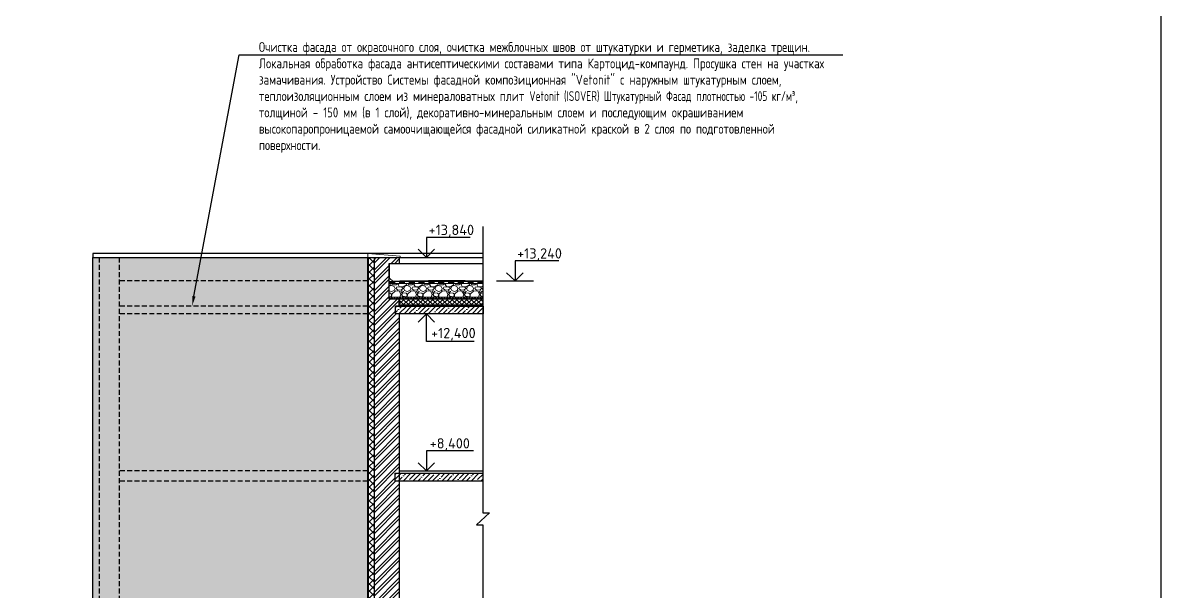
# Model space of a CAD drawing. Header units: millimetres. Extents: x -136099598 to 9192475, y 0 to 347021.
# Drawn here: x -156358 to -127219, y 293378 to 307860 of the extents above; entities that cross this region are included whole.
import ezdxf
from ezdxf import colors
from ezdxf.entities.mleader import LeaderData, LeaderLine
from ezdxf.math import Vec2, Vec3

# ---------------------------------------------------------------- set-up
doc = ezdxf.new("R2010")
doc.units = ezdxf.units.MM
doc.header["$MEASUREMENT"] = 0
doc.linetypes.add('01_base$0$DASHED2', pattern=[0.375, 0.25, -0.125])
doc.linetypes.add('ADSK_Невидимые', pattern=[5, 3, -2])
doc.layers.get('0').update_dxf_attribs({"color": 250, "lineweight": 9})
doc.layers.get('Defpoints').update_dxf_attribs({"color": 8})
for name, color, linetype, lineweight in [('24_Фасад_разрез_тонкая', 7, 'Continuous', 9), ('_0', 250, 'Continuous', 9), ('_Фасад', 7, 'Continuous', 9), ('АР.РД_Выноски', 174, 'Continuous', 9), ('СТЕНЫ кирпич ЛИДЕР', 250, 'Continuous', 15), ('Фасад_тонкие', 7, 'Continuous', 5), ('фасады', 7, 'Continuous', 9), ('Штриховка', 7, 'Continuous', 5), ('Штриховка в сечении', 7, 'Continuous', 18)]:
    doc.layers.add(name, color=color, linetype=linetype, lineweight=lineweight)
doc.layers.add('_RAMKA', color=7, linetype='Continuous')
doc.layers.add('RAL 90 10', color=7, linetype='Continuous', lineweight=0, true_color=0xf1ece1)
doc.styles.add('ICOCPEUR', font='isocpeur.ttf')
doc.styles.add('ISOCPEUR', font='isocpeur.ttf', dxfattribs={"width": 0.7})
doc.styles.add('PDF ISOCPEUR', font='isocpeur.ttf')
doc.styles.add('Архитектурный', font='isocpeur.ttf', dxfattribs={"width": 0.7})
doc.dimstyles.new('R_100', dxfattribs={"dimtxt": 270, "dimasz": 120, "dimexe": 100, "dimexo": 100, "dimgap": 80, "dimtad": 1, "dimdec": 0, "dimrnd": 5, "dimzin": 0, "dimdsep": 46, "dimtxsty": 'ISOCPEUR', "dimblk": 'ARCHTICK', "dimcen": 100, "dimdle": 100, "dimclrd": 256, "dimclre": 256, "dimclrt": 256, "dimadec": 0, "dimazin": 0, "dimtfac": 2, "dimtdec": 0, "dimtofl": 0, "dimtmove": 1, "dimatfit": 3, "dimfxl": 1, "dimtvp": 3, "dimtfill": 1, "dimtolj": 1, "dimtzin": 0, "dimarcsym": 0})

# ---------------------------------------------------------------- blocks, each defined once
blk = doc.blocks.new('_ArchTick')
at = {"color": 0, "linetype": 'ByBlock', "const_width": 0.15}
blk.add_lwpolyline([(-0.5, -0.5), (0.5, 0.5)], dxfattribs=at)
blk = doc.blocks.new('*D543')
at = {"lineweight": -2, "ltscale": 100, "transparency": 16777216}
for p, q in [((-322916, 321717), (-323995, 321717)), ((-323920, 321792), (-323920, 318192)), ((-322916, 318267), (-323995, 318267))]:
    blk.add_line(p, q, dxfattribs=at)
at = {"layer": '_0', "lineweight": -2, "ltscale": 150, "transparency": 16777216}
for p, q in [((-73984, 163209), (-73199, 163209)), ((-73299, 163309), (-73299, 161911)), ((-74202, 162011), (-73199, 162011))]:
    blk.add_line(p, q, dxfattribs=at)
at = {"layer": 'Defpoints', "color": 0, "ltscale": 100, "transparency": 16777216}
for p in [(-322916, 321717), (-323920, 318267), (-322916, 318267)]:
    blk.add_point(p, dxfattribs=at)
at = {"layer": 'Defpoints', "color": 0, "ltscale": 150, "transparency": 16777216}
for p in [(-74084, 163209), (-74302, 162011), (-73299, 162011)]:
    blk.add_point(p, dxfattribs=at)
at = {"lineweight": -2, "ltscale": 100, "transparency": 16777216, "xscale": 75, "yscale": 75, "zscale": 75}
for p, rotation in [((-323920, 321717), 90), ((-323920, 318267), 270)]:
    blk.add_blockref('_ArchTick', p, dxfattribs=dict(at, rotation=rotation))
at = {"layer": '_0', "lineweight": -2, "ltscale": 150, "transparency": 16777216, "xscale": 120, "yscale": 120, "zscale": 120}
for p, rotation in [((-73299, 163209), 90), ((-73299, 162011), 270)]:
    blk.add_blockref('_ArchTick', p, dxfattribs=dict(at, rotation=rotation))
at = {"ltscale": 100, "transparency": 16777216, "insert": (-324035, 320067), "char_height": 150, "attachment_point": 5, "rotation": 90, "style": 'Архитектурный', "bg_fill": 3, "box_fill_scale": 1.25, "bg_fill_color": 256, "bg_fill_true_color": 13158600, "bg_fill_transparency": 0}
blk.add_mtext('\\A1;3450', dxfattribs=at)
at = {"layer": '_0', "ltscale": 150, "transparency": 16777216, "insert": (-73514, 162610), "char_height": 270, "attachment_point": 5, "rotation": 90, "style": 'ISOCPEUR', "bg_fill": 3, "box_fill_scale": 1.25, "bg_fill_color": 256, "bg_fill_true_color": 13158600, "bg_fill_transparency": 0}
blk.add_mtext('\\A1;1200', dxfattribs=at)
blk = doc.blocks.new('*D544')
at = {"lineweight": -2, "ltscale": 100, "transparency": 16777216}
for p, q in [((-311801, 318267), (-311801, 317656)), ((-312702, 317955), (-312702, 317656)), ((-312777, 317731), (-311726, 317731))]:
    blk.add_line(p, q, dxfattribs=at)
at = {"layer": '_0', "lineweight": -2, "ltscale": 150, "transparency": 16777216}
for p, q in [((-76485, 160911), (-76485, 159813)), ((-76420, 160811), (-76585, 160811)), ((-76420, 159913), (-76585, 159913))]:
    blk.add_line(p, q, dxfattribs=at)
at = {"layer": 'Defpoints', "color": 0, "ltscale": 100, "transparency": 16777216}
for p in [(-311801, 318267), (-312702, 317955), (-311801, 317731)]:
    blk.add_point(p, dxfattribs=at)
at = {"layer": 'Defpoints', "color": 0, "ltscale": 150, "transparency": 16777216}
for p in [(-76320, 160811, -1), (-76485, 159913), (-76320, 159913, 0)]:
    blk.add_point(p, dxfattribs=at)
at = {"lineweight": -2, "ltscale": 100, "transparency": 16777216, "xscale": 75, "yscale": 75, "zscale": 75, "rotation": 180}
blk.add_blockref('_ArchTick', (-312702, 317731), dxfattribs=at)
at = {"lineweight": -2, "ltscale": 100, "transparency": 16777216, "xscale": 75, "yscale": 75, "zscale": 75}
blk.add_blockref('_ArchTick', (-311801, 317731), dxfattribs=at)
at = {"layer": '_0', "lineweight": -2, "ltscale": 150, "transparency": 16777216, "xscale": 120, "yscale": 120, "zscale": 120}
for p, rotation in [((-76485, 160811), 90), ((-76485, 159913), 270)]:
    blk.add_blockref('_ArchTick', p, dxfattribs=dict(at, rotation=rotation))
at = {"ltscale": 100, "transparency": 16777216, "insert": (-312251, 317846), "char_height": 150, "attachment_point": 5, "style": 'Архитектурный', "bg_fill": 3, "box_fill_scale": 1.25, "bg_fill_color": 256, "bg_fill_true_color": 13158600, "bg_fill_transparency": 0}
blk.add_mtext('\\A1;900', dxfattribs=at)
at = {"layer": '_0', "ltscale": 150, "transparency": 16777216, "insert": (-76700, 160362), "char_height": 270, "attachment_point": 5, "rotation": 90, "style": 'ISOCPEUR', "bg_fill": 3, "box_fill_scale": 1.25, "bg_fill_color": 256, "bg_fill_true_color": 13158600, "bg_fill_transparency": 0}
blk.add_mtext('\\A1;900', dxfattribs=at)

msp = doc.modelspace()

# ---------------------------------------------------------------- hatches: boundary and pattern name
at = {"ltscale": 40, "true_color": 0x383e42}
h = msp.add_hatch(dxfattribs=at)
h.set_pattern_fill('ANSI32', color=250, scale=500, angle=360)
h.set_pattern_definition([(45, (172647.56, 380321.06), (-132.58252, 132.58252), []), (45, (172735.95, 380321.06), (-132.58252, 132.58252), [])])
h.paths.add_polyline_path([(-146768.4, 301730.8), (-147028.5, 301730.8), (-147028.6, 300821.9), (-146774.3, 300821.9), (-146774.3, 300641.9), (-146866.3, 300641.9), (-146869.7, 300441.9), (-146774.3, 300441.9), (-146774.4, 296381.6), (-146869.9, 296381.6), (-146869.9, 296181.7), (-146774.3, 296181.7), (-146774.3, 292179), (-146871.4, 292179), (-146875.9, 292179), (-146879.7, 292179), (-146893.8, 292179), (-146909.3, 292179), (-147414.3, 292179), (-147414.3, 301881.9), (-146768.4, 301881.9)])
at = {"ltscale": 100, "transparency": 33554687}
h = msp.add_hatch(dxfattribs=at)
h.set_pattern_fill('ANSI35', color=0, scale=700)
h.set_pattern_definition([(45, (-311367.44, -510.11), (-123.74369, 123.74369), []), (45, (-311243.7, -510.11), (-123.74369, 123.74369), [218.75, -43.75, 0, -43.75])])
h.paths.add_polyline_path([(-144639.5, 300441.9), (-144639.5, 300641.9), (-146866.3, 300641.9), (-146866.3, 300441.9)])
h = msp.add_hatch(dxfattribs=at)
h.set_pattern_fill('ANSI35', color=0, scale=700)
h.set_pattern_definition([(45, (-311463.01, 3690.01), (-123.74369, 123.74369), []), (45, (-311339.27, 3690.01), (-123.74369, 123.74369), [218.75, -43.75, 0, -43.75])])
h.paths.add_polyline_path([(-146872.6, 296381.7), (-144638.7, 296382), (-144642.1, 296182), (-146876, 296181.7)])
at = {"layer": 'RAL 90 10', "ltscale": 100, "transparency": 33554687}
h = msp.add_hatch(color=256, dxfattribs=at)
h.dxf.hatch_style = 1
h.paths.add_polyline_path([(-147574.5, 288292.7), (-154574.4, 288292.9), (-154574.4, 301881.9), (-147574.5, 301882)])
at = {"layer": 'Штриховка', "transparency": 33554636}
h = msp.add_hatch(dxfattribs=at)
h.set_pattern_fill('ANSI37', color=256, scale=1000)
h.set_pattern_definition([(45, (-307960.51, -509.86), (-88.388348, 88.388348), []), (135, (-307960.51, -509.86), (-88.388348, -88.388348), [])])
h.paths.add_polyline_path([(-147564, 288196.3), (-147414, 288196.2), (-147414.3, 301881.7), (-147564.3, 301881.9)])
h = msp.add_hatch(dxfattribs=at)
h.set_pattern_fill('ANSI37', color=256, scale=400)
h.set_pattern_definition([(45, (-311367.44, -510.11), (-35.355339, 35.355339), []), (135, (-311367.44, -510.11), (-35.355339, -35.355339), [])])
h.paths.add_polyline_path([(-144640.4, 300871.9), (-144640.4, 300821.9), (-147028.6, 300821.9), (-147028.6, 300871.9)])
h = msp.add_hatch(dxfattribs=at)
h.set_pattern_fill('ANSI37', color=256, scale=700)
h.set_pattern_definition([(45, (-311367.44, -510.11), (-61.871843, 61.871843), []), (135, (-311367.44, -510.11), (-61.871843, -61.871843), [])])
h.paths.add_polyline_path([(-144640.4, 300821.9), (-144640.4, 300671.9), (-146768.4, 300671.9), (-146768.4, 300821.9)])
at = {"layer": 'Штриховка в сечении', "ltscale": 2, "transparency": 33554636}
h = msp.add_hatch(dxfattribs=at)
h.set_pattern_fill('GRAVEL', color=256, scale=400)
h.set_pattern_definition([(228.012788, (-302282.334, -109.988), (-3200, -3600), [53.8144, -5327.6352]), (184.969741, (-302318.334, -149.988), (4800, 400), [92.3472, -9142.3699]), (132.510447, (-302410.334, -157.988), (4000, -4400), [65.1152, -6446.41304]), (267.273689, (-302566.334, -257.988), (400, 8000), [84.0952, -8325.4232]), (292.833654, (-302570.334, -341.988), (-2000, 4800), [82.462, -8163.74925]), (357.273689, (-302538.334, -417.988), (-8000, 400), [84.0952, -8325.4232]), (37.6942405, (-302454.334, -421.988), (-5200, -4000), [111.2116, -11009.9394]), (72.2553284, (-302366.334, -353.988), (2800, 8800), [104.9952, -10394.5286]), (121.4295656, (-302334.334, -253.988), (-3200, 5200), [84.38, -8353.62924]), (175.236358, (-302378.334, -181.988), (4400, -400), [96.3328, -4720.30503]), (222.397438, (-302474.334, -173.988), (-4800, -4400), [124.5792, -12333.35]), (138.814075, (-302170.334, -261.988), (-2800, 2400), [42.5204, -4209.53793]), (171.4692344, (-302202.334, -233.988), (5200, -800), [80.8948, -8008.60457]), (225, (-302282.33, -222), (-4e-14, -400), [56.5684, -509.11702]), (203.19859, (-302310.334, -173.99), (2000, 800), [30.4632, -3015.84604]), (291.80141, (-302338.334, -185.99), (-400, 1200), [43.0812, -2110.9847]), (30.963757, (-302322.334, -225.99), (1200, 800), [69.9716, -2262.40916]), (161.56505, (-302262.33, -189.99), (800, -400), [50.5964, -1214.31466]), (16.38954, (-302570.334, -185.988), (4000, 1200), [70.88, -7017.13806]), (70.346176, (-302502.334, -165.988), (-1600, -4400), [59.4644, -5886.9631]), (293.19859, (-302262.334, -109.99), (-800, 2000), [60.926, -2985.38324]), (343.61046, (-302238.334, -165.988), (-4000, 1200), [70.88, -7017.13806]), (339.443955, (-302570.334, -433.988), (-2000, 800), [68.352, -3349.2495]), (294.775141, (-302506.334, -457.988), (-2000, 4400), [57.2712, -5669.85723]), (66.80141, (-302258.334, -509.99), (800, 2000), [60.926, -2985.38324]), (17.354025, (-302234.334, -453.988), (-5200, -1600), [67.0524, -6638.16945]), (69.443955, (-302454.334, -509.988), (-800, -2000), [34.176, -3383.4255]), (101.309932, (-302282.334, -509.99), (-400, 1600), [20.396, -2019.2118]), (165.963757, (-302286.33, -489.99), (1200, -400), [82.462, -1566.78025]), (186.009006, (-302366.334, -469.988), (4000, 400), [76.42, -7565.56927]), (303.690068, (-302322.33, -261.99), (-400, 800), [57.6888, -1384.5317]), (353.1572266, (-302290.334, -309.988), (6800, -800), [100.7176, -9971.02505]), (60.945396, (-302190.334, -321.988), (-1600, -2800), [41.1824, -4077.06966]), (90, (-302170.33, -286), (-400, 400), [24, -376]), (120.256437, (-302374.334, -457.988), (1600, -2800), [55.5696, -5501.408]), (48.012788, (-302402.334, -409.988), (3200, 3600), [107.6288, -5273.8208]), (0, (-302330.33, -330), (400, 400), [104, -296]), (325.3048465, (-302226.334, -329.988), (4000, -2800), [63.2456, -6261.3097]), (254.054604, (-302174.334, -365.99), (-400, -1600), [58.2408, -2853.80316]), (207.6459754, (-302190.334, -421.988), (-7600, -4000), [94.826, -9387.78967]), (175.426079, (-302274.334, -465.988), (-5200, 400), [100.3196, -9931.62936])])
h.paths.add_polyline_path([(-144640.4, 301219.1), (-144640.4, 300871.9), (-147028.6, 300871.9), (-147028.6, 301219.1)])
at = {"layer": 'Штриховка в сечении', "ltscale": 3, "transparency": 33554636}
h = msp.add_hatch(dxfattribs=at)
h.set_pattern_fill('AR-SAND', color=256)
h.set_pattern_definition([(37.5, (-595995.025, 3960148.323), (-1.6000313, 48.94132373), [0, -38.608, 0, -43.18, 0, -41.275]), (7.5, (-595995.025, 3960148.32), (44.9523283, 71.68251), [0, -20.828, 0, -34.798, 0, -13.335]), (327.5, (-596026.267, 3960148.323), (79.099237, 0.14371847), [0, -12.7, 0, -45.72, 0, -59.69]), (317.5, (-596026.27, 3960148.32), (76.3556452, 22.2929323), [0, -6.35, 0, -29.972, 0, -34.29])])
h.paths.add_polyline_path([(-144906.5, 300671.9), (-144906.5, 300641.9), (-146768.4, 300641.9), (-146768.4, 300671.9)])

# ---------------------------------------------------------------- linework, layer by layer
at = {"lineweight": 30, "ltscale": 150}
for p, q in [((-146768.4, 301730.8), (-146768.7, 301881.9)), ((-147028.6, 300821.9), (-147028.5, 301730.8)), ((-147028.5, 301730.8), (-146768.4, 301730.8)), ((-146768.4, 301730.8), (-144640.4, 301730.8))]:
    msp.add_line(p, q, dxfattribs=at)
at = {"color": 18, "linetype": 'ADSK_Невидимые', "lineweight": 30, "ltscale": 50, "true_color": 0x000000}
msp.add_line((-147028.6, 301243.2), (-144639.5, 301243.2), dxfattribs=at)
at = {"lineweight": 30, "ltscale": 150}
msp.add_lwpolyline([(-144640.1, 301981.8), (-154574.4, 301981.9), (-154574.4, 301881.9), (-144640.1, 301881.9)], close=True, dxfattribs=at)
at = {"layer": '24_Фасад_разрез_тонкая', "lineweight": 30}
msp.add_lwpolyline([(-145165.3, 301271.9), (-146930.4, 301271.9), (-147018.6, 301357), (-147018.6, 301710)], dxfattribs=at)
at = {"layer": '24_Фасад_разрез_тонкая'}
for points in [[(-144639.5, 301271.9), (-147028.6, 301271.9)], [(-144639.5, 301221.9), (-147028.6, 301221.9)], [(-144639.8, 301219.1), (-147028.6, 301219.1)], [(-144639.5, 301281.9), (-146758.4, 301281.9)], [(-144639.5, 300871.9), (-147028.6, 300871.9)], [(-144639.5, 300671.9), (-146768.4, 300671.9)], [(-144639.5, 300641.9), (-146768.4, 300641.9)]]:
    msp.add_lwpolyline(points, dxfattribs=at)
at = {"layer": '24_Фасад_разрез_тонкая', "lineweight": 9}
msp.add_lwpolyline([(-144639.5, 300821.9), (-146768.4, 300821.9)], dxfattribs=at)
at = {"layer": '_RAMKA', "ltscale": 100}
msp.add_lwpolyline([(-127372.6, 243029), (-127372.6, 326029), (-243672.6, 326029), (-243672.6, 243029)], close=True, dxfattribs=at)
at = {"layer": '_Фасад', "lineweight": 30}
msp.add_line((-146548.6, 301881.9), (-145613.6, 301881.9), dxfattribs=at)
at = {"layer": 'Defpoints', "color": 2, "linetype": '01_base$0$DASHED2', "ltscale": 500}
for p, q in [((-154414.4, 301882), (-154414.4, 285395.8, -0.1)), ((-153904.2, 301882), (-153904.2, 285395.8)), ((-147574.5, 301282), (-153904.2, 301282)), ((-147574.5, 300642), (-153904.2, 300642)), ((-147574.5, 300442), (-153904.2, 300442)), ((-147574.5, 296442), (-153904.2, 296442)), ((-147574.5, 296182), (-153904.2, 296182))]:
    msp.add_line(p, q, dxfattribs=at)
at = {"layer": 'СТЕНЫ кирпич ЛИДЕР', "lineweight": 30, "ltscale": 100}
for p, q in [((-154574.7, 287775.3), (-154574.4, 301882)), ((-147278.7, 301881.9), (-146768.4, 301881.9)), ((-146774.3, 300821.9), (-146774.3, 300641.9)), ((-146774.3, 300821.9), (-146774.3, 300641.9)), ((-144639.5, 300641.9), (-146866.3, 300641.9)), ((-146774.3, 300441.9), (-146774.3, 292181.6)), ((-144639.5, 300441.9), (-146768.4, 300441.9)), ((-146774.3, 296442), (-144637.7, 296442))]:
    msp.add_line(p, q, dxfattribs=at)
for points in [[(-147574.5, 286703.3), (-147574.5, 301882), (-147414.3, 301882), (-147414.3, 292182), (-147414.3, 292182)], [(-147574.5, 286703.3), (-147574.5, 301882), (-147564.3, 301882), (-147564, 287283.8)]]:
    msp.add_lwpolyline(points, dxfattribs=at)
for points in [[(-144639.5, 300441.9), (-146866.3, 300441.9), (-146866.3, 300641.9), (-144639.5, 300641.9)], [(-144640.4, 296182), (-146874.3, 296182), (-146874.3, 296382), (-144640.4, 296382)]]:
    msp.add_lwpolyline(points, close=True, dxfattribs=at)
at = {"layer": 'Фасад_тонкие'}
for p, q in [((-147574.5, 301981.8), (-146748.3, 301917)), ((-147574.5, 301881.9), (-147574.5, 301981.8)), ((-147574.5, 301881.9), (-146748.3, 301881.9)), ((-146748.3, 301881.9), (-146748.3, 301917))]:
    msp.add_line(p, q, dxfattribs=at)
at = {"layer": 'Фасад_тонкие', "lineweight": 25}
for p, q in [((-145097.3, 301282), (-146032.3, 301282)), ((-144292.8, 301282), (-143357.8, 301282)), ((-146548.6, 296441.9), (-145613.6, 296441.9))]:
    msp.add_line(p, q, dxfattribs=at)
for points in [[(-144965.4, 302391.8), (-146081.1, 302391.8), (-146081.1, 301881.9), (-146294.5, 302090.8), (-146081.1, 301881.9), (-145872.2, 302090.8)], [(-142709.6, 301791.9), (-143825.3, 301791.9), (-143825.3, 301282), (-144038.7, 301490.9), (-143825.3, 301282), (-143616.4, 301490.9)], [(-144868.4, 299738.8), (-146081.1, 299738.8), (-146081.1, 300441.8), (-146294.5, 300232.9), (-146081.1, 300441.8), (-145872.2, 300232.9)], [(-144881.7, 296951.8), (-146081.1, 296951.8), (-146081.1, 296441.9), (-146294.5, 296650.8), (-146081.1, 296441.9), (-145872.2, 296650.8)]]:
    msp.add_lwpolyline(points, dxfattribs=at)
at = {"layer": 'фасады', "lineweight": 30, "ltscale": 150}
for points in [[(-144640.4, 302667.4), (-144640.4, 295374.3), (-144477.7, 295374.3), (-144802.6, 295065.4), (-144640.4, 295065.4), (-144638, 284898.7)], [(-146774.3, 300641.9), (-146774.3, 300821.9), (-147028.6, 300821.9)]]:
    msp.add_lwpolyline(points, dxfattribs=at)

# ---------------------------------------------------------------- texts
at = {"layer": 'Фасад_тонкие', "lineweight": 25, "char_height": 262.49, "style": 'PDF ISOCPEUR'}
for s, insert, attachment_point in [('+13,840', (-146027, 302391.8), 7), ('+13,240', (-143771.2, 301791.9), 7), ('+12,400', (-145962.7, 300087), 1), ('+8,400', (-145997.2, 296951.8), 7)]:
    msp.add_mtext(s, dxfattribs=dict(at, insert=insert, attachment_point=attachment_point))

# ---------------------------------------------------------------- leaders
at = {"layer": 'АР.РД_Выноски'}
ml = msp.add_multileader_mtext('Standard', dxfattribs=at)
ml.set_content('\\A1;{\\W0.8;Очистка фасада от окрасочного слоя, очистка межблочных швов от штукатурки и герметика, заделка трещин. Локальная обработка фасада антисептическими составами типа Картоцид-компаунд. Просушка стен на участках замачивания. Устройство Системы фасадной композиционная "Vetonit" c наружным штукатурным слоем, теплоизоляционным слоем из минераловатных плит \\A0;\\W0.7;\\C1;Vetonit (ISOVER) Штукатурный Фасад\\A1;\\W0.8;\\C256; \\A0;\\W0.7;плотностью -\\C1;105 \\C256;кг/м³\\A1;\\W0.8;,  толщиной - 150 мм (в 1 слой), декоративно-минеральным слоем и последующим окрашиванием высокопаропроницаемой самоочищающейся фасадной силикатной краской в 2 слоя по подготовленной поверхности. }', color=256, style='ICOCPEUR')
ml.set_leader_properties(color=256)
ml.build(insert=Vec2(0, 0))
ml.multileader.update_dxf_attribs({"text_left_attachment_type": 6, "text_right_attachment_type": 6, "dogleg_length": 100, "arrow_head_size": 250})
ctx = ml.context
ctx.base_point, ctx.char_height, ctx.arrow_head_size, ctx.landing_gap_size, ctx.plane_origin = Vec3(-150372.1, 307044.5), 250, 250, 25, Vec3(-129809.8, 304987.9)
ctx.left_attachment, ctx.right_attachment = 6, 6
notes = []
notes.append((ctx, [(1, (1, 1, 0), (-150845.7, 307044.5), (1, 0), 473.6, [(0, [(-152047.5, 300647.9)], 0, [])])]))
ctx.mtext.insert, ctx.mtext.width, ctx.mtext.flow_direction = Vec3(-150347.1, 307369.5), 14727.298, 5
for ctx, leaders in notes:
    for number, flags, end, landing, length, lines in leaders:
        leader = LeaderData()
        leader.index, (leader.has_last_leader_line, leader.has_dogleg_vector, leader.attachment_direction) = number, flags
        leader.last_leader_point, leader.dogleg_vector, leader.dogleg_length = Vec3(end), Vec3(landing), length
        for number, points, colour, breaks in lines:
            line = LeaderLine()
            line.index, line.vertices, line.color, line.breaks = number, Vec3.list(points), colors.encode_raw_color(colour), breaks
            leader.lines.append(line)
        ctx.leaders.append(leader)

# ---------------------------------------------------------------- next in the draw order: dimensions: what is measured, and where the dimension line sits
at = {"layer": '_0', "ltscale": 150}
dim = msp.add_linear_dim(base=(-73299.4, 162010.8), p1=(-74084, 163209), p2=(-74301.6, 162010.8), angle=90, dimstyle='R_100', override={"dimpost": '\\X'}, dxfattribs=at)
dim.commit()
dim.dimension.update_dxf_attribs({"geometry": '*D543', "text_midpoint": (-73514.4, 162609.9)})

# ---------------------------------------------------------------- next in the draw order: dimensions: what is measured, and where the dimension line sits
dim = msp.add_linear_dim(base=(-76485.4, 159912.7), p1=(-76319.6, 160810.8, -1.4), p2=(-76319.7, 159912.7, -0.3), angle=90, dimstyle='R_100', override={"dimpost": '\\X'}, dxfattribs=at)
dim.commit()
dim.dimension.update_dxf_attribs({"geometry": '*D544', "text_midpoint": (-76700.4, 160361.8)})

doc.saveas('drawing.dxf')
